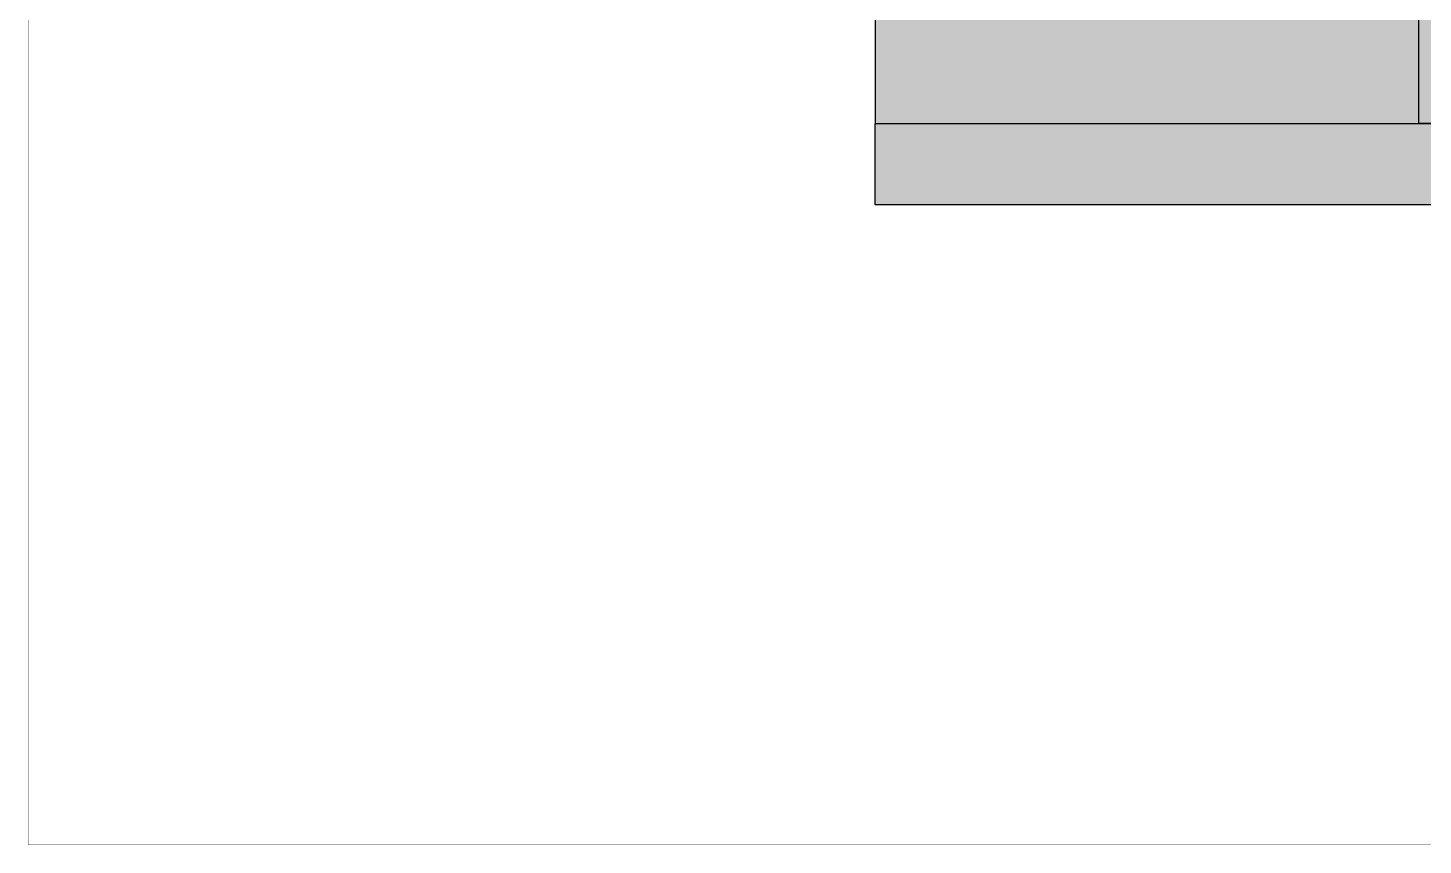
# Model space of a CAD drawing. Header units: millimetres. Extents: x 307301 to 459443, y -2888111 to -2805601.
# Drawn here: x 307301 to 312460, y -2828819 to -2825799 of the extents above; entities that cross this region are included whole.
import ezdxf

# ---------------------------------------------------------------- set-up
doc = ezdxf.new("R2010")
doc.units = ezdxf.units.MM
doc.header["$LTSCALE"] = 10
doc.header["$MEASUREMENT"] = 0
doc.linetypes.add('HIDDEN', pattern=[9.525, 6.35, -3.175])
doc.layers.add('COL', color=2, linetype='Continuous')
doc.layers.add('PDA FURNITURE', color=6, linetype='Continuous')
doc.layers.add('COLUMN HATCH', color=252, linetype='Continuous', lineweight=5)

# ---------------------------------------------------------------- blocks, each defined once
blk = doc.blocks.new('A$C9a3b0c70')
at = {"layer": 'COLUMN HATCH'}
h = blk.add_hatch(color=252, dxfattribs=at)
h.dxf.hatch_style = 1
h.paths.add_polyline_path([(8189.9, 9467.3), (7689.9, 9467.3), (7689.9, 7122.3), (8189.9, 7122.3)])
h = blk.add_hatch(color=252, dxfattribs=at)
h.dxf.hatch_style = 1
h.paths.add_polyline_path([(6179.9, 9112.3), (5679.9, 9112.3), (5679.9, 7122.3), (7689.9, 7122.3), (7689.9, 7867.3), (6179.9, 7867.3)])
h = blk.add_hatch(color=252, dxfattribs=at)
h.dxf.hatch_style = 1
h.paths.add_polyline_path([(8189.9, 6822.3), (8189.9, 7122.3), (5680, 7122.3), (5680, 6822.3)])
at = {"layer": 'COL'}
for points in [[(7689.9, 9467.3), (8189.9, 9467.3), (8189.9, 7122.3), (7689.9, 7122.3)], [(8189.9, 6822.3), (5680, 6822.3), (5680, 7122.3), (8189.9, 7122.3)]]:
    blk.add_lwpolyline(points, close=True, dxfattribs=at)
blk.add_lwpolyline([(5679.9, 9112.3), (5679.9, 7122.3), (7689.9, 7122.3), (7689.9, 7867.3), (6179.9, 7867.3), (6179.9, 9112.3), (5679.9, 9112.3)], dxfattribs=at)

msp = doc.modelspace()

# ---------------------------------------------------------------- linework, layer by layer
at = {"layer": 'PDA FURNITURE', "color": 8, "linetype": 'HIDDEN', "ltscale": 10, "const_width": 2}
msp.add_lwpolyline([(307301.8, -2828818.4), (329928.2, -2828818.4), (329928.2, -2805602.4), (307301.8, -2805602.4)], close=True, dxfattribs=at)

# ---------------------------------------------------------------- block references
msp.add_blockref('A$C9a3b0c70', (304754.2, -2833275.2))

doc.saveas('drawing.dxf')
